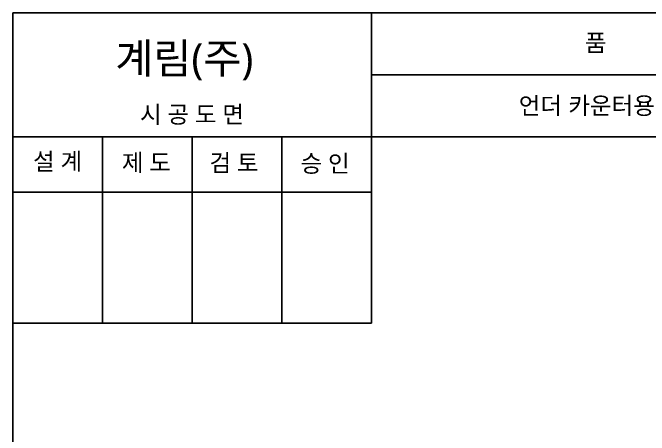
# Model space of a CAD drawing. Header units: millimetres. Extents: x 0 to 1800, y -67 to 2530.
# Drawn here: x 0 to 923, y 1917 to 2530 of the extents above; entities that cross this region are included whole.
import ezdxf
from ezdxf.enums import TextEntityAlignment as Align

# ---------------------------------------------------------------- set-up
doc = ezdxf.new("R2010")
doc.units = ezdxf.units.MM
doc.layers.add('TEXT', color=7, linetype='Continuous')
doc.layers.add('도각라인', color=7, linetype='Continuous')
doc.styles.add('맑은고딕_통일', font='malgun.ttf', dxfattribs={"height": 25})
doc.styles.add('타이틀', font='H2GTRM.TTF', dxfattribs={"height": 25})

msp = doc.modelspace()

# ---------------------------------------------------------------- linework, layer by layer
at = {"layer": '도각라인'}
for p, q in [((0, 0), (0, 2530)), ((0, 2530), (1800, 2530)), ((520, 2080), (520, 2530)), ((520, 2440), (1800, 2440)), ((0, 2350), (1800, 2350)), ((130, 2080), (130, 2350)), ((260, 2080), (260, 2350)), ((390, 2080), (390, 2350)), ((0, 2270), (520, 2270)), ((0, 2080), (520, 2080))]:
    msp.add_line(p, q, dxfattribs=at)

# ---------------------------------------------------------------- texts
at = {"layer": 'TEXT'}
for s, style, p in [('품             명', '맑은고딕_통일', (915.69, 2486.4)), ('언더 카운터용 사각 세면기', '타이틀', (919.72, 2395.29)), ('시 공 도 면', '맑은고딕_통일', (259.86, 2382.67)), ('설 계', '맑은고딕_통일', (65.04, 2314.57)), ('제 도', '맑은고딕_통일', (193.75, 2312.86)), ('검 토', '맑은고딕_통일', (320.76, 2312.29)), ('승 인', '맑은고딕_통일', (452.74, 2311.44))]:
    msp.add_text(s, height=25, dxfattribs=dict(at, style=style)).set_placement(p, align=Align.MIDDLE_CENTER)
at = {"layer": 'TEXT', "style": '맑은고딕_통일'}
msp.add_text('계림(주)', height=44, dxfattribs=at).set_placement((148.69, 2441.76))

doc.saveas('drawing.dxf')
